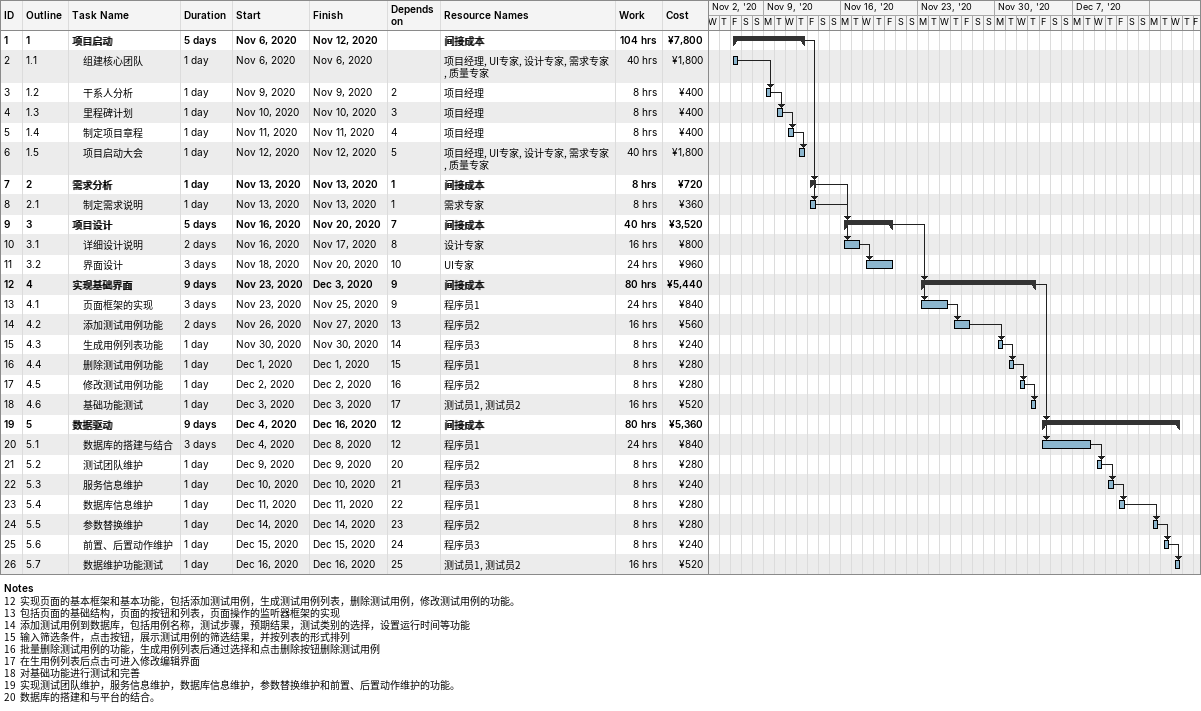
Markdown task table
| ID | WBS | Task | Duration | Start | Finish | Predecessors | Resources | Work (h) | Cost (¥) |
|---|---|---|---|---|---|---|---|---|---|
| 1 | 1 | **项目启动** | 5d | 2020-11-06 | 2020-11-12 |  | 间接成本 | 104 | 7800 |
| 2 | 1.1 | 组建核心团队 | 1d | 2020-11-06 | 2020-11-06 |  | 项目经理, UI专家, 设计专家, 需求专家, 质量专家 | 40 | 1800 |
| 3 | 1.2 | 干系人分析 | 1d | 2020-11-09 | 2020-11-09 | 2 | 项目经理 | 8 | 400 |
| 4 | 1.3 | 里程碑计划 | 1d | 2020-11-10 | 2020-11-10 | 3 | 项目经理 | 8 | 400 |
| 5 | 1.4 | 制定项目章程 | 1d | 2020-11-11 | 2020-11-11 | 4 | 项目经理 | 8 | 400 |
| 6 | 1.5 | 项目启动大会 | 1d | 2020-11-12 | 2020-11-12 | 5 | 项目经理, UI专家, 设计专家, 需求专家, 质量专家 | 40 | 1800 |
| 7 | 2 | **需求分析** | 1d | 2020-11-13 | 2020-11-13 | 1 | 间接成本 | 8 | 720 |
| 8 | 2.1 | 制定需求说明 | 1d | 2020-11-13 | 2020-11-13 | 1 | 需求专家 | 8 | 360 |
| 9 | 3 | **项目设计** | 5d | 2020-11-16 | 2020-11-20 | 7 | 间接成本 | 40 | 3520 |
| 10 | 3.1 | 详细设计说明 | 2d | 2020-11-16 | 2020-11-17 | 8 | 设计专家 | 16 | 800 |
| 11 | 3.2 | 界面设计 | 3d | 2020-11-18 | 2020-11-20 | 10 | UI专家 | 24 | 960 |
| 12 | 4 | **实现基础界面** | 9d | 2020-11-23 | 2020-12-03 | 9 | 间接成本 | 80 | 5440 |
| 13 | 4.1 | 页面框架的实现 | 3d | 2020-11-23 | 2020-11-25 | 9 | 程序员1 | 24 | 840 |
| 14 | 4.2 | 添加测试用例功能 | 2d | 2020-11-26 | 2020-11-27 | 13 | 程序员2 | 16 | 560 |
| 15 | 4.3 | 生成用例列表功能 | 1d | 2020-11-30 | 2020-11-30 | 14 | 程序员3 | 8 | 240 |
| 16 | 4.4 | 删除测试用例功能 | 1d | 2020-12-01 | 2020-12-01 | 15 | 程序员1 | 8 | 280 |
| 17 | 4.5 | 修改测试用例功能 | 1d | 2020-12-02 | 2020-12-02 | 16 | 程序员2 | 8 | 280 |
| 18 | 4.6 | 基础功能测试 | 1d | 2020-12-03 | 2020-12-03 | 17 | 测试员1, 测试员2 | 16 | 520 |
| 19 | 5 | **数据驱动** | 9d | 2020-12-04 | 2020-12-16 | 12 | 间接成本 | 80 | 5360 |
| 20 | 5.1 | 数据库的搭建与结合 | 3d | 2020-12-04 | 2020-12-08 | 12 | 程序员1 | 24 | 840 |
| 21 | 5.2 | 测试团队维护 | 1d | 2020-12-09 | 2020-12-09 | 20 | 程序员2 | 8 | 280 |
| 22 | 5.3 | 服务信息维护 | 1d | 2020-12-10 | 2020-12-10 | 21 | 程序员3 | 8 | 240 |
| 23 | 5.4 | 数据库信息维护 | 1d | 2020-12-11 | 2020-12-11 | 22 | 程序员1 | 8 | 280 |
| 24 | 5.5 | 参数替换维护 | 1d | 2020-12-14 | 2020-12-14 | 23 | 程序员2 | 8 | 280 |
| 25 | 5.6 | 前置、后置动作维护 | 1d | 2020-12-15 | 2020-12-15 | 24 | 程序员3 | 8 | 240 |
| 26 | 5.7 | 数据维护功能测试 | 1d | 2020-12-16 | 2020-12-16 | 25 | 测试员1, 测试员2 | 16 | 520 |

Notes
- 12: 实现页面的基本框架和基本功能，包括添加测试用例，生成测试用例列表，删除测试用例，修改测试用例的功能。
- 13: 包括页面的基础结构，页面的按钮和列表，页面操作的监听器框架的实现
- 14: 添加测试用例到数据库，包括用例名称，测试步骤，预期结果，测试类别的选择，设置运行时间等功能
- 15: 输入筛选条件，点击按钮，展示测试用例的筛选结果，并按列表的形式排列
- 16: 批量删除测试用例的功能，生成用例列表后通过选择和点击删除按钮删除测试用例
- 17: 在生用例列表后点击可进入修改编辑界面
- 18: 对基础功能进行测试和完善
- 19: 实现测试团队维护，服务信息维护，数据库信息维护，参数替换维护和前置、后置动作维护的功能。
- 20: 数据库的搭建和与平台的结合。
